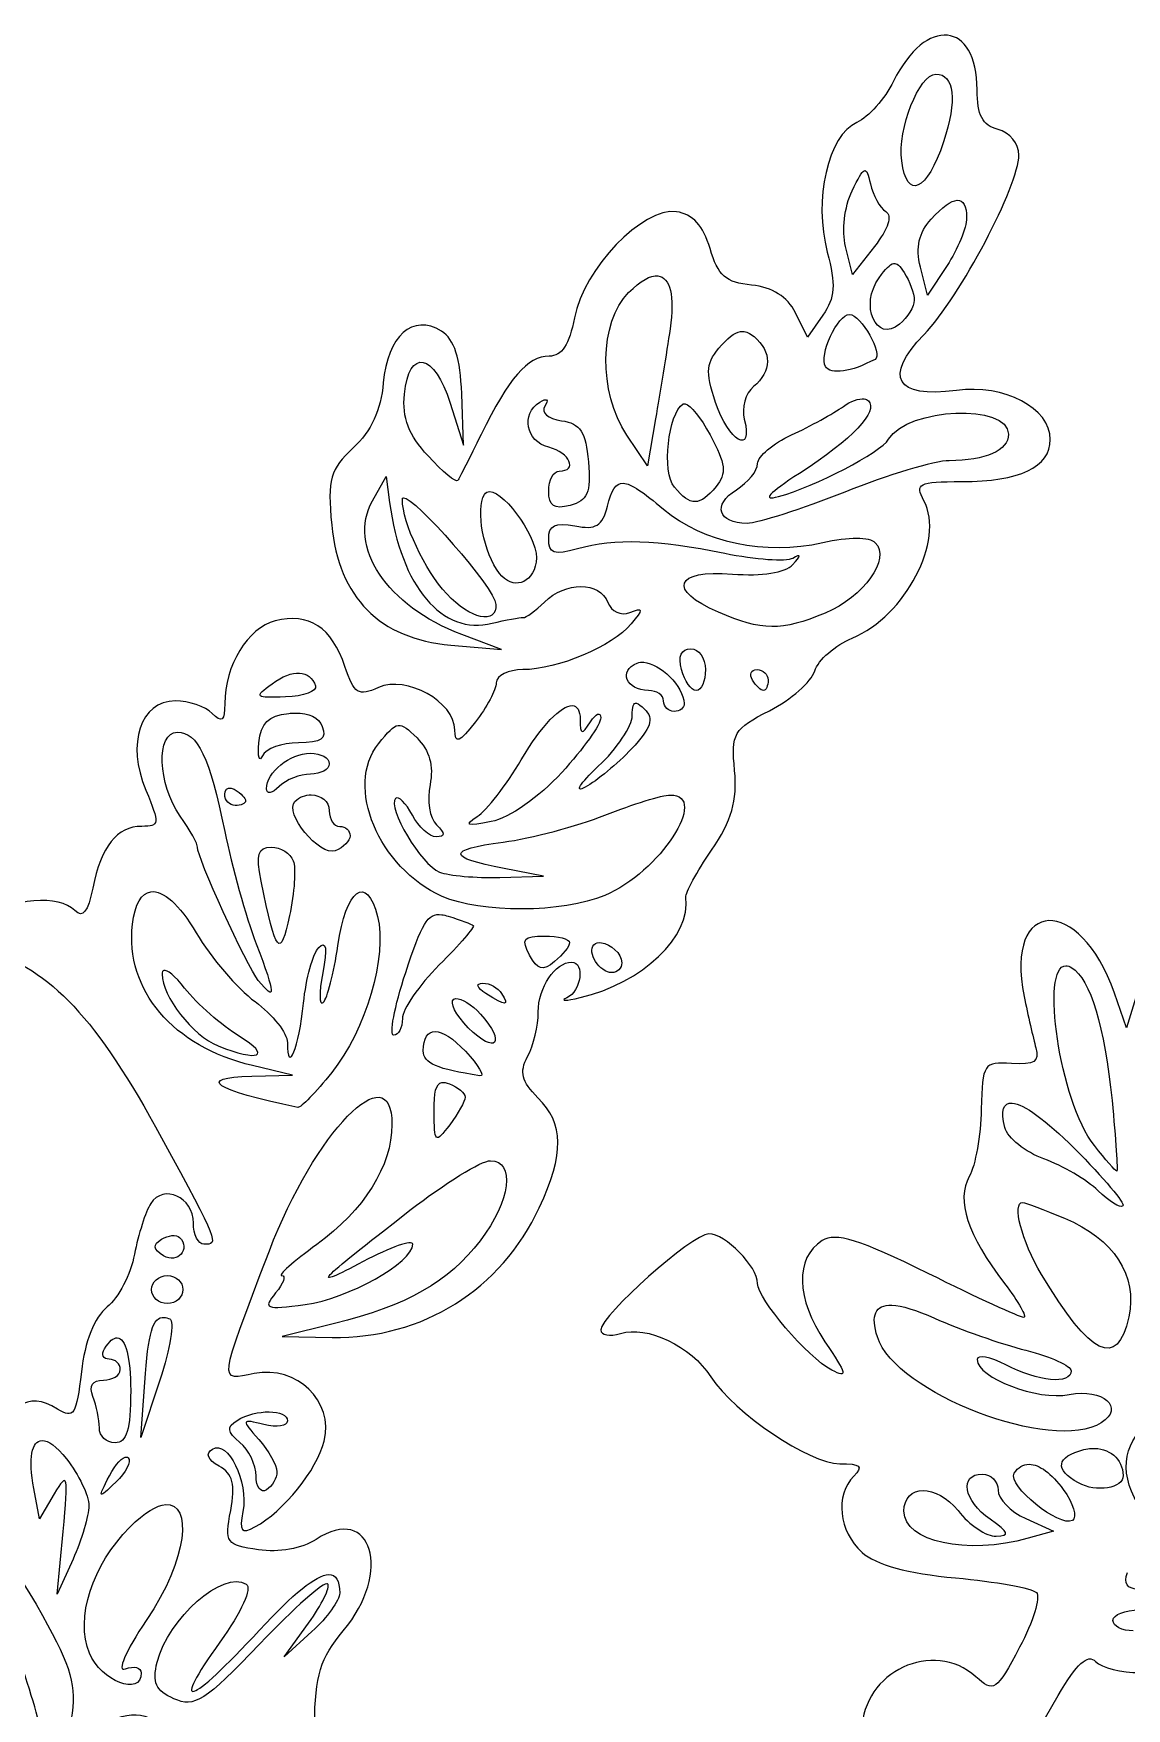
# Model space of a CAD drawing. Extents: x 11 to 129, y -2 to 168.
# Drawn here: x 68.75 to 96.43, y 122.03 to 164.45 of the extents above; entities that cross this region are included whole.
import ezdxf

# ---------------------------------------------------------------- set-up
doc = ezdxf.new("R2010")
doc.units = 0
doc.layers.get('0').update_dxf_attribs({"linetype": 'CONTINUOUS'})

msp = doc.modelspace()

# ---------------------------------------------------------------- linework, layer by layer
at = {"color": 7}
for points in [[(91.892549, 164.40161), (91.892549, 164.40161)], [(91.602058, 163.41714), (91.602058, 163.41714)], [(89.78911, 160.970295), (89.78911, 160.970295)], [(92.143351, 160.220643), (92.143351, 160.220643)], [(90.049835, 159.055373), (89.491453, 158.345408), (89.315064, 159.048759)], [(84.563037, 158.306823), (84.563037, 158.306823)], [(90.526085, 158.620465), (90.526085, 158.620465)], [(91.88373, 158.567548), (91.390391, 157.818997), (91.211245, 158.53227)], [(88.740147, 157.314084), (88.350437, 156.757908), (88.044514, 157.375269)], [(89.415936, 157.331723), (89.415936, 157.331723)], [(86.711124, 156.902878), (86.711124, 156.902878)], [(79.307202, 155.082765), (79.642891, 154.024431), (79.595486, 155.320338)], [(81.745777, 155.165447), (81.745777, 155.165447)], [(85.254812, 155.068984), (85.254812, 155.068984)], [(89.785802, 155.190803), (89.785802, 155.190803)], [(84.502955, 154.68589), (84.297904, 153.495265), (83.775352, 154.277439)], [(77.337708, 152.611115), (77.684974, 153.230681), (77.771515, 152.569223)], [(80.307657, 152.84428), (80.307657, 152.84428)], [(83.687158, 153.056497), (83.687158, 153.056497)], [(78.119882, 152.687183), (78.119882, 152.687183)], [(79.317675, 148.958212), (80.606965, 148.844662), (79.59714, 149.226654)], [(84.204748, 148.523303), (84.204748, 148.523303)], [(85.394269, 148.865056), (85.394269, 148.865056)], [(75.488933, 148.250451), (75.488933, 148.250451)], [(87.073272, 148.33589), (87.073272, 148.33589)], [(75.37373, 147.236766), (75.37373, 147.236766)], [(82.395658, 147.42418), (82.395658, 147.42418)], [(84.022297, 147.485916), (84.022297, 147.485916)], [(77.98759, 146.924227), (77.98759, 146.924227)], [(72.395512, 146.74839), (72.395512, 146.74839)], [(75.76509, 146.219223), (75.76509, 146.219223)], [(73.757014, 145.334522), (73.757014, 145.334522)], [(75.784383, 145.164748), (75.784383, 145.164748)], [(74.773454, 143.837973), (74.773454, 143.837973)], [(80.562317, 143.07454), (81.665298, 143.104856), (80.669805, 143.297783)], [(71.725784, 142.711289), (71.725784, 142.711289)], [(79.088369, 142.130309), (79.088369, 142.130309)], [(81.691206, 141.589015), (81.691206, 141.589015)], [(83.134287, 141.420895), (83.134287, 141.420895)], [(94.895568, 140.836605), (94.895568, 140.836605)], [(72.051553, 140.718094), (72.051553, 140.718094)], [(96.893174, 140.772665), (96.426844, 139.265643), (96.120368, 140.145381)], [(79.448863, 140.005373), (79.448863, 140.005373)], [(80.12796, 140.394532), (80.12796, 140.394532)], [(78.921901, 139.171384), (78.921901, 139.171384)], [(74.279015, 138.043598), (75.315298, 138.070057), (74.29555, 138.309835)], [(79.094432, 137.879336), (79.094432, 137.879336)], [(93.53627, 137.356785), (93.53627, 137.356785)], [(93.803611, 134.84214), (93.803611, 134.84214)], [(72.258259, 134.003189), (72.258259, 134.003189)], [(72.140298, 132.990057), (72.140298, 132.990057)], [(72.066438, 131.929519), (72.066438, 131.929519)], [(90.484743, 132.239853), (90.484743, 132.239853)], [(76.373632, 131.774627), (75.050715, 131.447757), (76.315756, 131.425157)], [(70.875813, 131.415234), (70.875813, 131.415234)], [(71.952335, 130.344223), (71.46947, 128.889015), (71.568138, 130.283591)], [(74.721641, 129.538897), (74.721641, 129.538897)], [(68.969159, 128.814048), (68.969159, 128.814048)], [(95.539938, 128.614509), (95.539938, 128.614509)], [(71.115039, 128.395676), (71.115039, 128.395676)], [(93.964565, 128.212675), (93.964565, 128.212675)], [(92.777798, 127.962973), (92.777798, 127.962973)], [(69.279493, 127.464123), (68.908524, 126.832981), (68.762451, 127.596415)], [(72.101162, 127.19017), (72.101162, 127.19017)], [(93.87582, 126.838493), (94.576415, 126.518789), (93.941965, 126.341299)], [(69.75464, 125.810478), (69.353354, 124.920265), (69.502184, 126.507765)], [(76.224254, 125.417461), (76.224254, 125.417461)], [(75.802575, 123.97438), (75.099223, 123.332765), (75.717688, 124.189355)]]:
    msp.add_lwpolyline(points, dxfattribs=at)
for points in [[(91.892549, 164.40161), (91.465171, 164.445516), (90.936008, 164.064916), (90.52884, 163.236341)], [(92.645507, 163.018611), (92.645507, 163.889015), (92.319924, 164.357704), (91.892549, 164.40161)], [(90.736649, 161.218342), (90.632859, 162.031372), (91.178177, 163.41714), (91.602058, 163.41714)], [(91.602058, 163.41714), (92.069864, 163.41714), (92.144825, 162.751307), (91.794982, 161.700655)], [(90.52884, 163.236341), (90.310558, 162.792143), (89.89384, 162.323415), (89.602798, 162.195095)], [(93.174673, 162.017604), (92.781981, 162.120296), (92.645507, 162.378341), (92.645507, 163.018611)], [(89.602798, 162.195095), (88.873378, 161.873491), (88.49888, 160.233396), (88.852595, 158.908199)], [(91.794982, 161.700655), (91.377256, 160.446143), (90.865026, 160.212668), (90.736649, 161.218342)], [(93.70384, 161.367721), (93.70384, 161.656883), (93.473719, 161.939402), (93.174673, 162.017604)], [(91.301646, 156.8224), (92.217288, 157.780531), (93.70384, 160.593246), (93.70384, 161.367721)], [(89.481533, 160.45987), (89.637212, 160.78116), (89.726146, 160.94586), (89.78911, 160.970295)], [(89.78911, 160.970295), (89.852074, 160.99473), (89.889378, 160.879119), (89.942899, 160.639015)], [(89.315064, 159.048759), (89.213876, 159.451923), (89.284813, 160.053878), (89.481533, 160.45987)], [(89.942899, 160.639015), (90.007779, 160.347973), (90.183756, 160.03215), (90.334262, 159.937318)], [(85.031572, 159.930703), (84.183307, 160.051066), (82.683861, 158.492202), (82.450229, 157.246836)], [(85.8832, 158.998047), (85.711151, 159.58206), (85.446983, 159.871759), (85.031572, 159.930703)], [(90.334262, 159.937318), (90.505235, 159.829587), (90.398617, 159.498779), (90.049835, 159.055373)], [(91.482994, 159.743841), (91.764903, 160.055346), (91.989509, 160.214628), (92.143351, 160.220643)], [(92.143351, 160.220643), (92.297191, 160.226656), (92.380401, 160.079647), (92.379269, 159.779119)], [(91.211245, 158.53227), (91.086536, 159.029147), (91.169089, 159.396981), (91.482994, 159.743841)], [(92.379269, 159.779119), (92.378313, 159.524457), (92.155154, 158.979219), (91.88373, 158.567548)], [(86.935468, 158.072005), (86.289416, 158.135662), (86.083992, 158.316466), (85.8832, 158.998047)], [(88.852595, 158.908199), (89.072666, 158.083705), (89.049519, 157.755774), (88.740147, 157.314084)], [(83.821103, 157.885694), (84.125494, 158.190086), (84.377598, 158.326469), (84.563037, 158.306823)], [(84.563037, 158.306823), (84.872108, 158.274079), (84.996663, 157.807921), (84.871168, 156.966268)], [(90.679324, 157.082574), (90.087247, 156.591193), (89.66097, 157.569104), (90.166142, 158.25997)], [(90.166142, 158.25997), (90.330542, 158.484801), (90.435673, 158.602116), (90.526085, 158.620465)], [(90.526085, 158.620465), (90.616498, 158.638813), (90.692207, 158.558649), (90.799488, 158.388954)], [(90.799488, 158.388954), (90.937035, 158.171382), (91.051623, 157.859057), (91.053598, 157.694974)], [(83.775352, 154.277439), (83.051921, 155.360089), (83.074343, 157.138934), (83.821103, 157.885694)], [(88.044514, 157.375269), (87.843083, 157.781654), (87.463692, 158.019958), (86.935468, 158.072005)], [(91.053598, 157.694974), (91.055825, 157.530891), (90.887457, 157.255308), (90.679324, 157.082574)], [(79.085612, 156.906185), (78.357343, 157.362839), (77.710879, 156.789234), (77.611111, 155.5976)], [(82.450229, 157.246836), (82.323234, 156.569907), (82.128177, 156.27339), (81.809167, 156.27339)], [(84.871168, 156.966268), (84.781779, 156.366767), (84.615861, 155.340734), (84.502955, 154.68589)], [(88.80519, 156.01487), (88.634375, 156.291253), (89.116908, 157.331723), (89.415936, 157.331723)], [(89.415936, 157.331723), (89.705149, 157.331723), (90.28202, 156.3132), (90.060309, 156.194015)], [(79.595486, 155.320338), (79.562257, 156.230731), (79.410916, 156.702208), (79.085612, 156.906185)], [(86.025411, 155.099301), (85.75859, 155.907776), (85.780417, 156.114582), (86.177549, 156.553407)], [(86.177549, 156.553407), (86.398038, 156.797046), (86.556585, 156.908645), (86.711124, 156.902878)], [(86.711124, 156.902878), (86.803848, 156.899417), (86.895288, 156.853517), (86.997204, 156.768932)], [(86.997204, 156.768932), (87.456453, 156.387771), (87.451046, 155.889871), (86.983976, 155.50224)], [(92.120751, 155.407982), (90.577992, 155.201054), (90.266342, 155.739054), (91.301646, 156.8224)], [(78.144686, 155.310417), (78.258876, 156.485328), (78.902182, 156.359419), (79.307202, 155.082765)], [(81.809167, 156.27339), (81.263386, 156.27339), (80.786035, 155.723643), (80.086067, 154.289015)], [(90.060309, 156.194015), (89.461303, 155.872008), (88.939472, 155.797598), (88.80519, 156.01487)], [(77.611111, 155.5976), (77.554432, 154.920592), (77.29956, 154.369091), (76.851535, 153.953876)], [(78.742757, 153.747721), (78.25322, 154.275939), (78.086458, 154.711327), (78.144686, 155.310417)], [(86.983976, 155.50224), (86.780717, 155.33355), (86.67555, 154.961659), (86.75026, 154.675968)], [(94.49759, 154.16003), (94.49759, 154.963495), (93.339412, 155.571438), (92.120751, 155.407982)], [(81.79759, 153.968759), (81.220604, 154.119644), (81.085679, 154.806445), (81.573799, 155.108121)], [(81.573799, 155.108121), (81.66483, 155.16438), (81.72325, 155.182604), (81.745777, 155.165447)], [(81.70223, 155.010004), (81.598855, 154.842742), (81.774679, 154.688138), (82.124463, 154.638485)], [(81.745777, 155.165447), (81.768307, 155.14829), (81.755005, 155.095397), (81.70223, 155.010004)], [(84.981409, 152.955074), (84.660353, 153.34192), (84.817991, 154.82382), (85.205756, 155.063472)], [(85.205756, 155.063472), (85.219009, 155.071663), (85.235788, 155.073329), (85.254812, 155.068984)], [(85.254812, 155.068984), (85.387993, 155.038569), (85.650801, 154.714254), (85.884853, 154.279644)], [(86.75026, 154.675968), (86.992435, 153.749884), (86.346185, 154.127346), (86.025411, 155.099301)], [(87.949154, 154.280195), (88.422099, 154.497504), (89.011712, 154.822057), (89.259393, 155.001736)], [(89.892186, 155.146155), (90.160588, 154.877754), (89.498083, 154.178368), (88.14759, 153.305647)], [(89.259393, 155.001736), (89.445155, 155.136496), (89.651688, 155.206544), (89.785802, 155.190803)], [(89.785802, 155.190803), (89.830509, 155.185556), (89.867068, 155.171274), (89.892186, 155.146155)], [(90.404267, 154.169401), (90.904049, 154.978064), (93.439257, 155.083924), (93.439257, 154.296181)], [(82.124463, 154.638485), (82.602468, 154.570633), (82.739696, 154.359523), (82.80356, 153.595586)], [(80.086067, 154.289015), (79.802064, 153.706931), (79.535886, 153.182383), (79.495165, 153.123194)], [(85.884853, 154.279644), (86.28257, 153.541135), (86.310388, 153.3028), (86.036438, 152.972713)], [(87.089257, 153.555347), (87.089257, 153.736671), (87.476211, 154.062887), (87.949154, 154.280195)], [(87.618423, 152.719154), (88.554732, 152.977599), (90.195671, 153.831886), (90.404267, 154.169401)], [(93.439257, 154.296181), (93.439257, 153.885649), (92.860114, 153.627556), (91.939951, 153.627556)], [(92.25635, 153.09839), (93.721403, 153.09839), (94.49759, 153.466008), (94.49759, 154.16003)], [(76.851535, 153.953876), (76.257015, 153.402894), (76.192019, 153.171171), (76.30473, 151.998164)], [(79.495165, 153.123194), (79.454446, 153.064006), (79.116019, 153.344964), (78.742757, 153.747721)], [(82.062173, 153.362973), (82.540907, 153.362973), (82.338045, 153.827426), (81.79759, 153.968759)], [(82.80356, 153.595586), (82.868784, 152.81537), (82.78298, 152.611612), (82.340537, 152.495912)], [(86.549619, 152.888928), (86.846306, 153.074213), (87.089257, 153.374023), (87.089257, 153.555347)], [(91.939951, 153.627556), (91.575913, 153.627556), (90.386033, 153.270369), (89.295772, 152.833806)], [(81.79759, 152.858611), (81.79759, 153.136029), (81.916651, 153.362973), (82.062173, 153.362973)], [(88.14759, 153.305647), (87.36398, 152.799259), (87.183084, 152.598989), (87.618423, 152.719154)], [(78.119882, 152.687183), (78.378575, 152.731691), (80.44826, 150.387792), (80.462549, 149.989535)], [(80.550743, 150.774466), (80.151551, 151.280576), (79.939419, 152.395786), (80.170954, 152.770417)], [(80.170954, 152.770417), (80.203853, 152.823648), (80.250738, 152.846421), (80.307657, 152.84428)], [(80.307657, 152.84428), (80.706073, 152.829293), (81.588142, 151.594376), (81.483951, 151.05724)], [(82.340537, 152.495912), (81.933071, 152.389356), (81.79759, 152.480169), (81.79759, 152.858611)], [(83.285322, 152.47276), (83.385225, 152.87081), (83.484839, 153.06715), (83.687158, 153.056497)], [(83.687158, 153.056497), (83.889477, 153.045845), (84.194503, 152.828026), (84.705802, 152.397795)], [(86.036438, 152.972713), (85.618094, 152.46864), (85.38832, 152.464775), (84.981409, 152.955074)], [(86.820265, 152.040056), (86.084529, 152.040056), (85.935998, 152.505717), (86.549619, 152.888928)], [(89.295772, 152.833806), (88.205508, 152.397244), (87.091723, 152.040056), (86.820265, 152.040056)], [(91.299439, 152.612218), (91.064292, 153.051591), (91.156697, 153.09839), (92.25635, 153.09839)], [(79.59714, 149.226654), (77.698823, 149.944836), (76.690124, 151.455554), (77.337708, 152.611115)], [(77.771515, 152.569223), (78.051285, 150.434978), (79.104877, 149.192331), (80.366085, 149.508876)], [(78.093423, 152.645291), (78.093423, 152.670774), (78.102638, 152.684216), (78.119882, 152.687183)], [(79.215147, 150.254119), (78.661935, 150.844678), (78.093423, 152.05692), (78.093423, 152.645291)], [(82.462909, 151.974462), (82.994774, 151.872789), (83.15984, 151.972791), (83.285322, 152.47276)], [(84.705802, 152.397795), (85.711191, 151.55181), (87.273048, 151.224992), (88.736842, 151.553885)], [(89.485941, 149.136254), (90.830874, 149.693344), (91.833274, 151.614732), (91.299439, 152.612218)], [(76.30473, 151.998164), (76.481311, 150.160446), (77.515534, 149.117176), (79.317675, 148.958212)], [(81.79759, 151.645386), (81.79759, 151.990274), (81.960062, 152.070587), (82.462909, 151.974462)], [(82.525195, 151.392379), (81.934027, 151.227093), (81.79759, 151.274565), (81.79759, 151.645386)], [(86.256924, 151.275521), (84.534841, 151.628621), (83.487195, 151.661345), (82.525195, 151.392379)], [(88.736842, 151.553885), (89.402494, 151.703448), (89.914473, 151.701925), (90.066371, 151.550026)], [(90.066371, 151.550026), (90.468653, 151.147744), (89.77783, 150.178578), (88.796371, 149.768498)], [(81.483951, 151.05724), (81.374804, 150.494578), (80.887793, 150.347142), (80.550743, 150.774466)], [(87.976716, 151.154254), (87.810111, 151.06101), (87.036204, 151.115735), (86.256924, 151.275521)], [(87.973408, 150.991645), (88.197492, 151.234445), (88.198263, 151.278246), (87.976716, 151.154254)], [(86.09707, 149.788893), (84.7917, 150.356262), (84.981455, 150.873789), (86.452052, 150.756827)], [(86.452052, 150.756827), (87.202445, 150.697146), (87.784172, 150.786608), (87.973408, 150.991645)], [(80.462549, 149.989535), (80.481353, 149.464961), (79.823739, 149.604437), (79.215147, 150.254119)], [(81.69341, 150.046311), (82.218437, 150.571335), (83.09277, 150.567887), (83.295242, 150.040247)], [(76.638768, 148.416367), (76.309133, 149.404573), (75.725615, 149.785928), (74.872122, 149.571715)], [(81.144401, 149.653845), (81.223011, 149.64604), (81.469933, 149.822832), (81.69341, 150.046311)], [(83.295242, 150.040247), (83.385654, 149.804643), (83.624287, 149.693934), (83.853074, 149.781727)], [(83.853074, 149.781727), (84.198731, 149.914369), (84.203608, 149.875247), (83.885594, 149.491788)], [(88.796371, 149.768498), (87.691304, 149.306773), (87.196944, 149.310843), (86.09707, 149.788893)], [(74.872122, 149.571715), (74.181041, 149.398265), (73.595507, 148.436936), (73.595507, 147.476545)], [(80.366085, 149.508876), (80.715527, 149.59658), (81.065788, 149.661652), (81.144401, 149.653845)], [(83.885594, 149.491788), (83.417921, 148.927867), (82.014147, 148.33589), (81.144401, 148.33589)], [(88.533992, 148.302817), (88.622175, 148.580649), (89.050441, 148.955865), (89.485941, 149.136254)], [(84.326566, 147.806723), (83.758961, 147.806723), (83.551389, 148.31459), (84.04214, 148.502908)], [(84.04214, 148.502908), (84.091145, 148.521713), (84.14606, 148.528194), (84.204748, 148.523303)], [(84.204748, 148.523303), (84.615576, 148.489069), (85.21004, 147.921026), (85.228907, 147.475994)], [(85.160556, 148.33589), (85.070617, 148.679812), (85.152428, 148.865056), (85.394269, 148.865056)], [(85.394269, 148.865056), (85.598926, 148.865056), (85.76634, 148.626931), (85.76634, 148.33589)], [(74.794951, 147.978151), (75.057104, 148.169841), (75.297095, 148.260182), (75.488933, 148.250451)], [(75.488933, 148.250451), (75.68077, 148.24072), (75.824594, 148.130963), (75.893524, 147.922478)], [(77.489293, 147.882791), (76.975801, 147.653665), (76.871237, 147.719435), (76.638768, 148.416367)], [(79.421855, 146.808472), (79.412643, 147.52386), (78.198083, 148.199062), (77.489293, 147.882791)], [(81.144401, 148.33589), (80.775923, 148.33589), (80.471828, 148.187061), (80.468611, 148.00516)], [(85.532626, 147.806723), (85.404079, 147.806723), (85.236665, 148.044848), (85.160556, 148.33589)], [(85.76634, 148.33589), (85.76634, 148.044848), (85.661175, 147.806723), (85.532626, 147.806723)], [(86.956965, 148.071306), (86.867029, 148.216827), (86.919161, 148.33589), (87.073272, 148.33589)], [(87.236983, 147.806723), (87.172811, 147.806723), (87.046901, 147.925785), (86.956965, 148.071306)], [(87.073272, 148.33589), (87.227379, 148.33589), (87.35384, 148.216827), (87.35384, 148.071306)], [(87.35384, 148.071306), (87.35384, 147.925785), (87.301155, 147.806723), (87.236983, 147.806723)], [(87.391325, 147.296849), (87.931535, 147.572443), (88.445811, 148.024985), (88.533992, 148.302817)], [(75.135605, 147.644115), (74.359476, 147.615894), (74.333789, 147.640941), (74.794951, 147.978151)], [(75.893524, 147.922478), (75.938628, 147.786053), (75.59743, 147.660907), (75.135605, 147.644115)], [(80.468611, 148.00516), (80.465374, 147.82326), (80.230077, 147.376775), (79.945507, 147.012973)], [(84.708007, 147.54214), (84.708007, 147.68766), (84.53626, 147.806723), (84.326566, 147.806723)], [(72.345352, 147.54214), (71.456728, 147.54214), (71.102432, 146.468976), (71.599007, 145.280504)], [(73.278007, 147.22464), (73.103382, 147.399265), (72.683649, 147.54214), (72.345352, 147.54214)], [(73.595507, 147.476545), (73.595507, 147.033496), (73.524951, 146.977695), (73.278007, 147.22464)], [(74.462019, 146.483806), (74.506582, 146.981703), (74.692733, 147.165179), (75.21498, 147.225742)], [(75.21498, 147.225742), (75.269914, 147.232113), (75.322938, 147.235712), (75.37373, 147.236766)], [(75.37373, 147.236766), (75.72927, 147.244146), (75.979147, 147.122925), (76.066605, 146.895013)], [(81.103061, 146.05441), (81.612469, 146.92365), (82.123785, 147.43489), (82.395658, 147.42418)], [(82.395658, 147.42418), (82.519238, 147.419311), (82.593101, 147.306834), (82.595201, 147.070851)], [(82.855923, 147.012973), (82.996989, 147.231254), (83.11384, 147.27648), (83.116098, 147.113294)], [(84.227899, 147.33378), (84.470169, 147.091508), (84.394624, 146.862384), (83.897171, 146.330569)], [(83.914257, 147.171723), (83.914257, 147.401234), (83.942134, 147.501953), (84.022297, 147.485916)], [(84.022297, 147.485916), (84.070393, 147.476294), (84.137046, 147.424632), (84.227899, 147.33378)], [(84.97259, 147.277556), (84.827068, 147.277556), (84.708007, 147.396619), (84.708007, 147.54214)], [(85.228907, 147.475994), (85.233533, 147.366853), (85.118109, 147.277556), (84.97259, 147.277556)], [(86.505519, 145.779905), (86.416236, 146.722713), (86.479741, 146.831793), (87.391325, 147.296849)], [(76.066605, 146.895013), (76.186832, 146.581702), (76.043056, 146.483806), (75.461371, 146.483806)], [(77.491497, 146.459553), (77.731465, 146.755899), (77.861174, 146.905343), (77.98759, 146.924227)], [(77.98759, 146.924227), (78.114009, 146.943112), (78.237199, 146.831716), (78.46384, 146.605074)], [(79.945507, 147.012973), (79.532057, 146.484406), (79.426568, 146.443349), (79.421855, 146.808472)], [(83.116098, 147.113294), (83.118325, 146.950109), (82.674025, 146.328046), (82.12832, 145.730846)], [(82.595201, 147.070851), (82.598681, 146.680539), (82.635767, 146.67231), (82.855923, 147.012973)], [(83.054362, 145.887391), (83.527307, 146.33214), (83.914257, 146.909962), (83.914257, 147.171723)], [(72.466067, 144.624558), (71.896659, 145.437504), (71.85314, 146.74839), (72.395512, 146.74839)], [(72.395512, 146.74839), (72.914662, 146.74839), (73.208351, 146.133517), (73.595507, 144.234848)], [(74.550214, 146.153077), (74.469134, 145.971176), (74.429456, 146.120004), (74.462019, 146.483806)], [(75.461371, 146.483806), (75.041503, 146.483806), (74.631285, 146.334978), (74.550214, 146.153077)], [(79.101597, 142.593328), (77.490021, 143.31523), (76.625921, 145.39061), (77.491497, 146.459553)], [(78.46384, 146.605074), (78.780886, 146.288024), (78.889047, 145.898416), (78.793467, 145.420512)], [(74.65384, 145.31964), (74.65384, 145.74005), (75.245759, 146.219223), (75.76509, 146.219223)], [(75.76509, 146.219223), (76.027029, 146.219223), (76.24134, 146.10016), (76.24134, 145.95464)], [(76.24134, 145.95464), (76.24134, 145.809119), (76.027029, 145.690056), (75.76509, 145.690056)], [(79.985746, 144.613534), (80.226137, 144.767486), (80.728845, 145.415861), (81.103061, 146.05441)], [(83.897171, 146.330569), (83.542573, 145.951477), (83.014673, 145.514599), (82.723632, 145.359879)], [(75.76509, 145.690056), (75.503151, 145.690056), (75.145965, 145.547182), (74.97134, 145.372557)], [(82.12832, 145.730846), (81.554201, 145.102549), (80.801676, 144.578959), (80.342382, 144.488958)], [(82.723632, 145.359879), (82.43259, 145.205159), (82.58142, 145.442646), (83.054362, 145.887391)], [(85.921785, 143.76411), (86.431828, 144.514621), (86.57772, 145.017561), (86.505519, 145.779905)], [(71.599007, 145.280504), (71.953061, 144.433126), (71.945923, 144.36714), (71.497582, 144.36714)], [(73.595507, 145.176325), (73.595507, 145.291903), (73.662136, 145.350473), (73.757014, 145.334522)], [(73.86009, 144.896307), (73.714568, 144.896307), (73.595507, 145.022214), (73.595507, 145.176325)], [(73.757014, 145.334522), (73.78864, 145.329204), (73.823711, 145.315666), (73.86009, 145.293182)], [(73.86009, 145.293182), (74.005609, 145.203243), (74.124673, 145.077335), (74.124673, 145.013164)], [(74.97134, 145.372557), (74.794951, 145.196168), (74.65384, 145.172647), (74.65384, 145.31964)], [(75.373176, 144.998282), (75.489695, 145.1148), (75.640878, 145.166481), (75.784383, 145.164748)], [(75.784383, 145.164748), (76.02356, 145.161861), (76.24134, 145.010612), (76.24134, 144.764015)], [(77.919792, 145.076003), (77.699754, 144.855966), (78.57621, 143.38302), (79.031042, 143.208485)], [(78.345882, 144.654324), (78.183449, 144.957828), (77.991496, 145.147705), (77.919792, 145.076003)], [(78.793467, 145.420512), (78.715162, 145.028991), (78.787681, 144.572468), (78.954424, 144.405725)], [(84.875576, 145.16089), (85.883945, 145.16089), (84.602574, 143.194323), (83.21697, 142.615378)], [(83.221932, 144.649362), (83.932564, 144.930656), (84.6767, 145.16089), (84.875576, 145.16089)], [(74.124673, 145.013164), (74.124673, 144.948992), (74.005609, 144.896307), (73.86009, 144.896307)], [(76.393477, 143.749779), (75.997254, 143.597734), (75.08678, 144.711886), (75.373176, 144.998282)], [(76.24134, 144.764015), (76.24134, 144.545733), (76.360401, 144.36714), (76.505923, 144.36714)], [(78.949463, 144.102557), (78.779957, 144.102557), (78.508315, 144.350819), (78.345882, 144.654324)], [(80.648858, 143.968061), (81.35342, 144.061485), (82.511305, 144.368066), (83.221932, 144.649362)], [(71.497582, 144.36714), (70.868498, 144.36714), (70.464468, 143.859295), (70.25349, 142.803894)], [(72.90704, 143.837973), (72.916677, 143.910733), (72.718083, 144.264758), (72.466067, 144.624558)], [(73.595507, 144.234848), (73.773544, 143.361723), (74.132276, 142.0818), (74.393117, 141.390576)], [(76.505923, 144.36714), (76.651443, 144.36714), (76.770507, 144.260621), (76.770507, 144.130669)], [(78.954424, 144.405725), (79.182262, 144.17789), (79.181074, 144.102557), (78.949463, 144.102557)], [(80.342382, 144.488958), (79.720829, 144.367165), (79.643492, 144.394349), (79.985746, 144.613534)], [(74.446034, 140.464534), (74.154507, 140.818387), (72.877779, 143.617033), (72.90704, 143.837973)], [(74.519897, 142.978076), (74.381854, 143.663964), (74.433501, 143.837973), (74.773454, 143.837973)], [(74.773454, 143.837973), (75.007865, 143.837973), (75.258546, 143.683784), (75.330733, 143.495669)], [(76.770507, 144.130669), (76.770507, 144.000717), (76.600778, 143.829329), (76.393477, 143.749779)], [(80.669805, 143.297783), (79.21119, 143.580652), (79.205348, 143.776655), (80.648858, 143.968061)], [(75.330733, 143.495669), (75.40292, 143.307554), (75.360815, 142.682474), (75.237027, 142.106605)], [(85.270797, 142.573485), (85.255013, 142.678294), (85.547985, 143.214073), (85.921785, 143.76411)], [(75.237027, 142.106605), (74.998642, 140.997644), (74.89258, 141.126385), (74.519897, 142.978076)], [(76.457968, 141.342621), (76.663519, 142.7796), (77.19139, 143.169936), (77.463385, 142.086211)], [(79.031042, 143.208485), (79.266607, 143.118089), (79.955757, 143.057804), (80.562317, 143.07454)], [(69.802045, 142.233938), (69.385869, 142.650117), (68.290474, 142.55621), (67.280234, 142.01786)], [(70.25349, 142.803894), (70.13332, 142.203035), (70.000481, 142.035502), (69.802045, 142.233938)], [(71.260008, 141.888876), (71.319291, 142.405679), (71.489251, 142.678009), (71.725784, 142.711289)], [(71.725784, 142.711289), (72.029901, 142.754079), (72.443893, 142.402207), (72.875069, 141.66839)], [(83.21697, 142.615378), (82.153836, 142.171169), (80.068716, 142.160049), (79.101597, 142.593328)], [(82.59134, 140.029627), (84.175143, 140.402135), (85.419833, 141.584124), (85.270797, 142.573485)], [(96.120368, 140.145381), (95.250991, 142.639288), (93.331815, 142.568919), (93.836132, 140.061597)], [(78.17776, 140.668485), (78.58046, 141.896708), (78.729024, 142.179511), (79.088369, 142.130309)], [(79.088369, 142.130309), (79.139703, 142.123279), (79.195191, 142.109419), (79.256489, 142.09062)], [(74.29555, 138.309835), (72.290392, 138.780963), (71.06872, 140.22127), (71.260008, 141.888876)], [(77.463385, 142.086211), (77.716329, 141.078402), (77.170314, 139.217039), (76.303076, 138.130139)], [(79.888182, 141.855802), (79.929414, 141.820519), (79.542459, 141.371176), (79.028284, 140.857001)], [(79.256489, 142.09062), (79.562571, 141.99675), (79.846952, 141.891083), (79.888182, 141.855802)], [(72.875069, 141.66839), (73.242695, 141.042734), (73.912569, 140.259429), (74.363351, 139.927652)], [(74.393117, 141.390576), (74.888993, 140.076496), (74.898267, 139.915626), (74.446034, 140.464534)], [(75.590355, 139.888516), (75.652517, 140.513356), (75.82671, 141.147921), (75.97731, 141.298524)], [(75.97731, 141.298524), (76.166015, 141.487226), (76.196757, 141.287192), (76.075977, 140.654704)], [(76.089205, 139.909463), (76.192899, 140.004379), (76.35879, 140.649274), (76.457968, 141.342621)], [(81.313074, 141.108907), (81.098037, 141.510707), (81.159469, 141.589015), (81.691206, 141.589015)], [(81.691206, 141.589015), (82.040659, 141.589015), (82.326757, 141.514424), (82.326757, 141.423099)], [(82.326757, 141.423099), (82.326757, 141.331778), (82.156207, 141.115725), (81.948074, 140.942991)], [(83.400525, 140.662973), (83.088353, 140.662973), (82.754594, 141.179002), (82.944118, 141.368529)], [(82.944118, 141.368529), (82.9915, 141.415908), (83.059259, 141.430426), (83.134287, 141.420895)], [(83.134287, 141.420895), (83.359377, 141.392295), (83.649673, 141.146251), (83.649673, 140.912122)], [(67.583403, 141.208675), (69.179364, 140.76183), (70.356414, 139.500441), (71.994779, 136.482006)], [(79.028284, 140.857001), (78.514109, 140.342826), (78.093423, 139.73164), (78.093423, 139.498807)], [(81.948074, 140.942991), (81.647388, 140.693445), (81.517233, 140.72743), (81.313074, 141.108907)], [(81.533007, 139.666376), (81.533007, 140.282888), (81.96571, 140.927557), (82.379673, 140.927557)], [(82.379673, 140.927557), (82.719988, 140.927557), (82.622904, 140.192165), (82.260612, 140.025769)], [(83.649673, 140.912122), (83.649673, 140.775188), (83.537456, 140.662973), (83.400525, 140.662973)], [(95.614355, 136.283017), (94.727641, 137.410283), (94.243598, 140.84935), (94.895568, 140.836605)], [(94.895568, 140.836605), (94.939033, 140.835755), (94.98731, 140.819683), (95.041091, 140.786445)], [(72.051553, 140.718094), (72.023393, 140.708882), (72.008007, 140.67816), (72.008007, 140.624938)], [(72.008007, 140.624938), (72.008007, 140.062413), (72.784561, 139.067207), (73.425183, 138.808686)], [(72.579619, 140.27161), (72.335291, 140.582221), (72.136034, 140.745732), (72.051553, 140.718094)], [(76.075977, 140.654704), (75.979607, 140.14993), (75.985514, 139.814548), (76.089205, 139.909463)], [(77.874591, 139.075473), (77.754189, 139.075473), (77.890494, 139.792326), (78.17776, 140.668485)], [(95.041091, 140.786445), (95.51427, 140.494004), (95.876847, 139.299448), (96.061939, 137.421826)], [(73.968681, 139.046811), (73.519213, 139.320891), (72.894131, 139.871769), (72.579619, 140.27161)], [(79.762505, 139.267847), (79.443634, 139.591963), (79.278974, 139.916752), (79.396497, 139.989388)], [(79.396497, 139.989388), (79.411189, 139.998467), (79.42884, 140.003589), (79.448863, 140.005373)], [(79.448863, 140.005373), (79.589023, 140.01787), (79.848453, 139.857751), (80.069532, 139.613459)], [(80.21009, 140.133807), (79.971623, 140.287914), (79.938623, 140.392274), (80.12796, 140.394532)], [(80.12796, 140.394532), (80.301273, 140.396759), (80.517029, 140.279326), (80.606965, 140.133807)], [(80.606965, 140.133807), (80.809979, 139.80532), (80.718386, 139.80532), (80.21009, 140.133807)], [(82.260612, 140.025769), (82.078711, 139.942217), (82.227539, 139.94406), (82.59134, 140.029627)], [(93.836132, 140.061597), (93.9306, 139.591926), (94.064071, 139.00575), (94.133238, 138.759077)], [(74.363351, 139.927652), (74.814136, 139.595874), (75.183007, 139.129547), (75.183007, 138.891368)], [(75.183007, 138.891368), (75.183007, 138.045512), (75.479123, 138.770411), (75.590355, 139.888516)], [(80.069532, 139.613459), (80.732404, 138.880997), (80.452767, 138.56624), (79.762505, 139.267847)], [(81.262361, 138.53473), (81.411219, 138.812865), (81.533007, 139.32211), (81.533007, 139.666376)], [(78.093423, 139.498807), (78.093423, 139.265973), (77.994995, 139.075473), (77.874591, 139.075473)], [(78.62259, 138.681353), (78.62259, 139.010009), (78.733345, 139.17332), (78.921901, 139.171384)], [(78.921901, 139.171384), (79.110459, 139.169448), (79.376877, 139.002189), (79.688642, 138.670329)], [(73.425183, 138.808686), (74.45887, 138.391539), (74.798863, 138.540569), (73.968681, 139.046811)], [(94.133238, 138.759077), (94.23201, 138.406824), (94.100483, 138.321658), (93.518632, 138.362202)], [(74.724949, 133.615687), (75.867362, 136.616869), (77.82884, 138.637532), (77.82884, 136.813284)], [(80.057405, 138.052968), (78.978845, 138.211876), (78.62259, 138.368154), (78.62259, 138.681353)], [(79.688642, 138.670329), (80.026202, 138.311009), (80.191915, 138.033156), (80.057405, 138.052968)], [(81.526944, 137.494035), (81.109922, 137.911058), (81.051487, 138.140705), (81.262361, 138.53473)], [(93.518632, 138.362202), (92.811242, 138.411495), (92.776517, 138.359509), (92.752443, 137.206855)], [(75.44759, 137.250399), (73.315364, 137.68679), (72.843892, 138.006794), (74.279015, 138.043598)], [(76.303076, 138.130139), (75.905182, 137.631464), (75.52035, 137.235497), (75.44759, 137.250399)], [(78.895442, 137.148976), (78.890625, 137.636597), (78.941061, 137.851391), (79.094432, 137.879336)], [(79.094432, 137.879336), (79.145556, 137.88865), (79.2083, 137.876986), (79.284048, 137.847917)], [(79.284048, 137.847917), (79.50233, 137.764153), (79.680923, 137.61216), (79.680923, 137.51002)], [(79.680923, 137.51002), (79.680923, 137.407884), (79.505971, 137.093554), (79.292317, 136.81108)], [(81.560568, 134.709848), (82.196407, 136.083195), (82.187339, 136.833641), (81.526944, 137.494035)], [(79.292317, 136.81108), (78.924624, 136.324941), (78.903401, 136.342902), (78.895442, 137.148976)], [(92.752443, 137.206855), (92.738572, 136.542932), (92.601683, 135.775144), (92.448174, 135.500841)], [(93.350512, 136.740525), (93.237318, 137.173386), (93.309491, 137.375559), (93.53627, 137.356785)], [(93.53627, 137.356785), (93.827848, 137.332644), (94.374657, 136.942836), (95.109439, 136.20805)], [(96.061939, 137.421826), (96.15877, 136.439563), (96.211904, 135.63589), (96.180453, 135.63589)], [(77.82884, 136.813284), (77.82884, 135.7711), (77.122604, 134.644291), (75.927148, 133.778295)], [(94.33829, 135.946224), (93.864368, 136.117598), (93.41991, 136.475137), (93.350512, 136.740525)], [(71.994779, 136.482006), (73.445387, 133.809469), (73.455824, 133.783807), (73.06634, 133.783807)], [(95.109439, 136.20805), (95.850388, 135.467104), (96.402827, 134.812577), (96.336996, 134.753395)], [(96.180453, 135.63589), (96.149002, 135.63589), (95.894429, 135.926957), (95.614355, 136.283017)], [(78.284146, 134.643701), (79.175531, 135.334925), (80.092654, 135.900473), (80.321988, 135.900473)], [(80.321988, 135.900473), (80.958969, 135.900473), (80.828775, 134.877406), (80.06402, 133.874758)], [(95.708611, 135.140347), (95.42885, 135.412274), (94.812211, 135.774853), (94.33829, 135.946224)], [(72.801757, 134.321242), (72.801757, 134.977736), (72.04296, 135.323845), (71.720273, 134.814578)], [(92.448174, 135.500841), (92.111528, 134.899281), (92.399155, 134.024119), (93.338385, 132.792721)], [(96.336996, 134.753395), (96.271165, 134.694213), (95.988372, 134.868426), (95.708611, 135.140347)], [(71.720273, 134.814578), (71.591579, 134.611471), (71.407054, 134.032944), (71.31017, 133.529146)], [(77.101237, 133.346142), (75.729008, 132.619914), (75.859877, 132.763808), (78.284146, 134.643701)], [(76.315756, 131.425157), (78.59881, 131.384556), (80.601679, 132.638746), (81.560568, 134.709848)], [(94.276553, 133.021476), (93.772228, 133.864322), (93.518143, 134.84214), (93.803611, 134.84214)], [(93.803611, 134.84214), (93.858599, 134.84214), (94.332747, 134.662649), (94.856983, 134.443611)], [(73.06634, 133.783807), (72.920818, 133.783807), (72.801757, 134.025634), (72.801757, 134.321242)], [(85.85123, 134.04839), (85.433693, 134.04839), (83.120507, 131.987242), (83.120507, 131.615327)], [(87.089257, 132.791067), (87.089257, 133.216594), (86.27007, 134.04839), (85.85123, 134.04839)], [(91.409684, 133.042973), (89.667052, 133.906483), (89.068605, 134.091804), (88.723611, 133.875859)], [(94.856983, 134.443611), (96.109477, 133.920286), (96.714361, 132.990243), (96.484172, 131.942197)], [(72.046042, 133.494419), (71.779875, 133.659787), (71.766814, 133.767229), (71.996983, 133.909483)], [(71.996983, 133.909483), (72.082352, 133.962244), (72.176211, 133.994198), (72.258259, 134.003189)], [(72.450082, 133.959092), (72.740729, 133.668443), (72.398848, 133.27522), (72.046042, 133.494419)], [(72.258259, 134.003189), (72.340309, 134.012181), (72.410963, 133.998211), (72.450082, 133.959092)], [(75.927148, 133.778295), (75.32845, 133.344601), (74.930587, 132.990057), (75.042999, 132.990057)], [(75.633351, 132.259146), (76.713769, 132.40319), (78.358007, 133.322822), (78.358007, 133.783256)], [(80.06402, 133.874758), (79.271151, 132.835258), (78.200975, 132.226219), (76.373632, 131.774627)], [(78.358007, 133.783256), (78.358007, 133.908622), (77.792461, 133.711958), (77.101237, 133.346142)], [(88.723611, 133.875859), (88.027947, 133.440416), (88.056618, 132.403954), (88.794167, 131.317119)], [(71.31017, 133.529146), (71.213283, 133.025346), (70.902429, 132.425307), (70.618945, 132.195756)], [(74.344609, 130.507382), (73.438681, 130.326195), (73.422894, 130.195125), (74.724949, 133.615687)], [(71.743423, 132.637279), (71.743423, 132.831307), (71.922016, 132.990057), (72.140298, 132.990057)], [(72.140298, 132.990057), (72.35858, 132.990057), (72.537173, 132.831307), (72.537173, 132.637279)], [(75.042999, 132.990057), (75.155411, 132.990057), (75.083969, 132.792018), (74.884249, 132.550188)], [(88.967248, 130.595026), (88.349729, 130.925511), (87.089257, 132.399428), (87.089257, 132.791067)], [(93.823454, 131.931723), (93.729065, 131.931723), (92.642902, 132.431892), (91.409684, 133.042973)], [(93.338385, 132.792721), (93.699609, 132.319135), (93.917843, 131.931723), (93.823454, 131.931723)], [(96.484172, 131.942197), (96.192188, 130.612797), (95.521391, 130.941095), (94.276553, 133.021476)], [(72.140298, 132.284501), (71.922016, 132.284501), (71.743423, 132.443251), (71.743423, 132.637279)], [(72.537173, 132.637279), (72.537173, 132.443251), (72.35858, 132.284501), (72.140298, 132.284501)], [(74.884249, 132.550188), (74.553228, 132.149367), (74.619575, 132.123982), (75.633351, 132.259146)], [(70.618945, 132.195756), (70.295104, 131.933527), (70.051645, 131.322163), (69.964653, 130.550378)], [(71.568138, 130.283591), (71.656694, 131.536948), (71.770788, 131.954245), (72.066438, 131.929519)], [(72.066438, 131.929519), (72.108672, 131.925986), (72.154692, 131.913554), (72.204792, 131.893138)], [(90.120941, 131.436181), (89.946051, 131.987208), (90.06481, 132.254125), (90.484743, 132.239853)], [(90.484743, 132.239853), (90.736702, 132.231288), (91.09741, 132.121413), (91.567881, 131.910777)], [(72.204792, 131.893138), (72.331264, 131.841601), (72.217734, 131.144589), (71.952335, 130.344223)], [(83.120507, 131.615327), (83.120507, 131.478536), (83.344487, 131.43795), (83.618807, 131.524925)], [(83.618807, 131.524925), (84.284586, 131.736236), (85.397772, 131.203042), (85.904146, 130.430214)], [(91.567881, 131.910777), (92.211799, 131.622487), (93.253213, 131.257277), (93.882436, 131.098838)], [(70.669105, 130.87339), (70.514995, 130.87339), (70.462862, 130.992454), (70.552798, 131.137973)], [(70.552798, 131.137973), (70.672463, 131.331595), (70.78185, 131.421166), (70.875813, 131.415234)], [(70.875813, 131.415234), (71.082527, 131.402187), (71.214257, 130.92682), (71.214257, 130.07964)], [(88.794167, 131.317119), (89.351008, 130.496564), (89.380469, 130.373876), (88.967248, 130.595026)], [(95.787986, 129.260535), (94.560542, 128.483086), (90.57226, 130.014204), (90.120941, 131.436181)], [(93.882436, 131.098838), (94.511656, 130.940398), (95.026757, 130.705631), (95.026757, 130.577387)], [(70.949673, 130.608807), (70.949673, 130.754329), (70.823215, 130.87339), (70.669105, 130.87339)], [(76.112356, 128.799717), (76.363573, 129.812268), (75.421123, 130.722683), (74.344609, 130.507382)], [(93.373112, 130.726767), (92.97293, 130.935521), (92.645507, 130.997726), (92.645507, 130.86457)], [(92.645507, 130.86457), (92.645507, 130.402039), (94.179782, 129.817312), (94.976047, 129.976564)], [(95.026757, 130.577387), (95.026757, 130.224905), (94.190625, 130.300309), (93.373112, 130.726767)], [(69.964653, 130.550378), (69.842005, 129.462256), (69.773955, 129.354566), (69.364931, 129.610005)], [(70.259552, 129.925851), (70.154165, 130.200487), (70.245125, 130.344223), (70.524136, 130.344223)], [(70.524136, 130.344223), (70.757988, 130.344223), (70.949673, 130.463287), (70.949673, 130.608807)], [(85.904146, 130.430214), (86.514909, 129.498076), (88.39682, 128.227557), (89.166237, 128.227557)], [(69.364931, 129.610005), (68.585438, 130.096808), (68.039257, 129.675114), (68.039257, 128.586397)], [(70.420507, 129.132101), (70.420507, 129.338482), (70.347882, 129.695671), (70.259552, 129.925851)], [(71.214257, 130.07964), (71.214257, 129.080102), (71.117243, 128.756723), (70.817382, 128.756723)], [(94.976047, 129.976564), (95.834186, 130.148192), (96.400719, 129.648633), (95.787986, 129.260535)], [(73.91356, 129.324475), (74.144423, 129.470923), (74.462033, 129.541755), (74.721641, 129.538897)], [(74.721641, 129.538897), (74.981249, 129.53604), (75.183007, 129.459685), (75.183007, 129.310694)], [(70.817382, 128.756723), (70.5991, 128.756723), (70.420507, 128.925724), (70.420507, 129.132101)], [(73.979704, 128.767197), (73.652705, 129.038581), (73.639395, 129.150559), (73.91356, 129.324475)], [(74.587695, 129.219743), (74.013057, 129.363625), (74.008463, 129.350414), (74.455404, 128.843264)], [(75.183007, 129.310694), (75.183007, 129.178798), (74.915118, 129.13776), (74.587695, 129.219743)], [(96.712924, 127.223243), (96.208475, 128.039461), (96.369875, 128.890999), (97.109799, 129.315656)], [(68.762451, 127.596415), (68.613711, 128.374089), (68.711617, 128.806603), (68.969159, 128.814048)], [(68.969159, 128.814048), (69.123681, 128.818516), (69.335275, 128.669734), (69.585967, 128.351029)], [(73.453295, 128.164167), (73.161847, 128.327271), (73.10089, 128.482341), (73.283521, 128.595216)], [(73.283521, 128.595216), (73.678062, 128.839053), (74.200552, 127.773213), (74.056325, 127.018742)], [(74.389257, 127.915018), (74.389257, 128.196828), (74.204872, 128.580323), (73.979704, 128.767197)], [(74.361698, 126.627379), (75.087551, 127.018917), (75.929713, 128.063569), (76.112356, 128.799717)], [(74.455404, 128.843264), (74.710067, 128.554299), (74.918423, 128.185458), (74.918423, 128.023606)], [(95.20921, 127.73918), (94.59645, 128.082096), (94.648946, 128.400804), (95.348117, 128.583642)], [(95.348117, 128.583642), (95.41339, 128.600711), (95.477259, 128.610766), (95.539938, 128.614509)], [(95.539938, 128.614509), (95.978692, 128.640713), (96.335065, 128.352748), (96.345265, 127.924938)], [(69.585967, 128.351029), (69.899276, 127.952723), (70.155923, 127.418423), (70.155923, 127.163711)], [(70.67572, 127.919426), (70.828239, 128.216824), (71.012056, 128.411105), (71.115039, 128.395676)], [(71.153624, 128.376384), (71.242312, 128.287695), (71.099672, 128.009122), (70.836674, 127.757922)], [(71.115039, 128.395676), (71.129751, 128.393472), (71.142538, 128.387469), (71.153624, 128.376384)], [(73.74599, 127.04079), (73.870075, 127.702214), (73.800101, 127.970088), (73.453295, 128.164167)], [(89.166237, 128.227557), (89.690987, 128.227557), (89.770368, 128.157001), (89.523423, 127.910057)], [(93.584779, 127.98392), (93.681742, 128.14081), (93.812755, 128.215548), (93.964565, 128.212675)], [(93.964565, 128.212675), (94.217586, 128.207883), (94.527133, 127.988009), (94.82832, 127.573814)], [(69.502184, 126.507765), (69.638068, 127.958418), (69.618866, 128.040816), (69.279493, 127.464123)], [(70.836674, 127.757922), (70.379539, 127.321302), (70.37274, 127.328651), (70.67572, 127.919426)], [(74.65384, 127.566098), (74.508318, 127.47616), (74.389257, 127.633205), (74.389257, 127.915018)], [(74.918423, 128.023606), (74.918423, 127.861749), (74.799359, 127.656034), (74.65384, 127.566098)], [(89.523423, 127.910057), (89.043183, 127.429816), (89.142149, 126.514911), (89.732335, 125.980802)], [(90.793423, 127.021497), (90.793423, 127.711457), (91.62463, 127.721854), (92.162091, 127.038585)], [(92.976237, 126.81865), (92.29977, 127.290531), (92.183148, 127.962973), (92.777798, 127.962973)], [(92.777798, 127.962973), (92.99608, 127.962973), (93.174673, 127.781987), (93.174673, 127.560586)], [(95.058176, 126.791641), (94.738785, 126.594246), (93.396977, 127.680051), (93.584779, 127.98392)], [(96.345265, 127.924938), (96.352924, 127.603233), (95.655692, 127.489314), (95.20921, 127.73918)], [(93.174673, 127.560586), (93.174673, 127.339186), (93.49026, 127.014165), (93.87582, 126.838493)], [(94.82832, 127.573814), (95.083201, 127.223306), (95.186808, 126.871137), (95.058176, 126.791641)], [(66.889424, 126.84125), (67.348261, 126.786564), (68.120556, 125.918366), (68.977425, 124.386137)], [(70.155923, 127.163711), (70.155923, 126.909003), (69.975239, 126.300128), (69.75464, 125.810478)], [(71.191106, 126.616906), (71.573187, 126.998984), (71.879031, 127.174487), (72.101162, 127.19017)], [(72.101162, 127.19017), (72.767557, 127.237213), (72.677545, 125.843738), (71.609481, 124.256602)], [(74.447688, 126.045846), (73.630279, 126.165816), (73.592004, 126.21996), (73.74599, 127.04079)], [(74.056325, 127.018742), (73.960008, 126.514897), (74.017197, 126.44155), (74.361698, 126.627379)], [(76.595221, 123.991466), (77.847546, 125.47977), (77.32507, 127.238091), (75.906754, 126.308776)], [(93.941965, 126.341299), (92.38825, 125.906378), (90.793423, 126.250793), (90.793423, 127.021497)], [(92.162091, 127.038585), (92.449074, 126.673743), (92.883722, 126.381606), (93.127822, 126.389254)], [(70.170257, 123.430882), (69.806018, 124.31023), (70.240491, 125.666291), (71.191106, 126.616906)], [(93.127822, 126.389254), (93.483526, 126.400377), (93.453362, 126.485825), (92.976237, 126.81865)], [(75.906754, 126.308776), (75.551885, 126.076256), (74.963683, 125.970115), (74.447688, 126.045846)], [(89.732335, 125.980802), (90.079576, 125.666551), (90.885944, 125.446643), (92.100355, 125.335329)], [(71.884534, 123.200473), (72.162041, 124.317063), (73.554915, 125.536808), (74.139558, 125.175478)], [(74.139558, 125.175478), (74.297323, 125.077976), (74.022461, 124.472762), (73.473138, 123.708143)], [(74.47635, 124.014066), (75.330863, 124.938734), (75.910084, 125.405089), (76.224254, 125.417461)], [(76.19945, 125.182644), (76.124294, 125.2578), (75.351236, 124.574709), (74.481862, 123.664596)], [(75.717688, 124.189355), (76.057819, 124.66051), (76.274605, 125.107488), (76.19945, 125.182644)], [(76.224254, 125.417461), (76.412753, 125.424884), (76.505923, 125.268804), (76.505923, 124.950581)], [(92.100355, 125.335329), (93.113265, 125.242484), (94.033992, 125.075182), (94.145916, 124.963259)], [(96.717886, 125.052557), (96.438881, 125.052557), (96.347915, 125.196292), (96.453302, 125.470928)], [(76.505923, 124.950581), (76.505923, 124.766256), (76.189422, 124.327169), (75.802575, 123.97438)], [(94.145916, 124.963259), (94.257839, 124.851335), (94.066831, 124.228013), (93.722032, 123.578056)], [(68.977425, 124.386137), (69.725331, 123.048742), (69.848109, 122.609613), (69.709992, 121.758493)], [(96.08509, 124.258807), (96.08509, 124.404329), (96.389594, 124.52339), (96.761983, 124.52339)], [(71.609481, 124.256602), (71.077435, 123.46596), (70.851776, 122.943005), (71.080314, 123.0307)], [(73.473138, 123.708143), (72.191256, 121.923858), (72.683316, 122.073828), (74.47635, 124.014066)], [(75.867618, 121.61187), (75.886623, 122.876276), (76.017783, 123.305226), (76.595221, 123.991466)], [(96.598272, 123.994223), (96.315818, 123.994223), (96.08509, 124.113287), (96.08509, 124.258807)], [(74.481862, 123.664596), (73.085926, 122.20325), (72.83209, 122.040771), (72.310625, 122.274432)], [(92.61464, 122.83116), (91.541417, 123.802414), (89.73509, 122.956961), (89.73509, 121.483436)], [(93.722032, 123.578056), (93.129949, 122.461968), (93.068783, 122.420166), (92.61464, 122.83116)], [(68.927266, 121.303189), (68.981924, 121.400677), (68.754199, 122.254589), (68.42125, 123.200473)], [(71.47884, 122.927621), (71.47884, 122.327811), (70.465767, 122.717458), (70.170257, 123.430882)], [(71.080314, 123.0307), (71.299454, 123.114793), (71.47884, 123.068574), (71.47884, 122.927621)], [(72.310625, 122.274432), (71.847764, 122.481834), (71.755669, 122.681966), (71.884534, 123.200473)], [(94.698786, 122.358215), (95.168446, 123.166804), (95.444378, 123.417852), (95.644118, 123.218112)], [(95.644118, 123.218112), (95.799269, 123.06296), (96.304365, 122.93589), (96.766394, 122.93589)], [(92.981199, 118.96714), (92.873949, 118.96714), (93.85992, 120.913985), (94.698786, 122.358215)], [(70.114583, 121.307047), (70.715751, 121.908217), (71.598846, 122.060538), (71.876818, 121.610769)]]:
    msp.add_open_spline(points, degree=3, dxfattribs=at)

doc.saveas('drawing.dxf')
